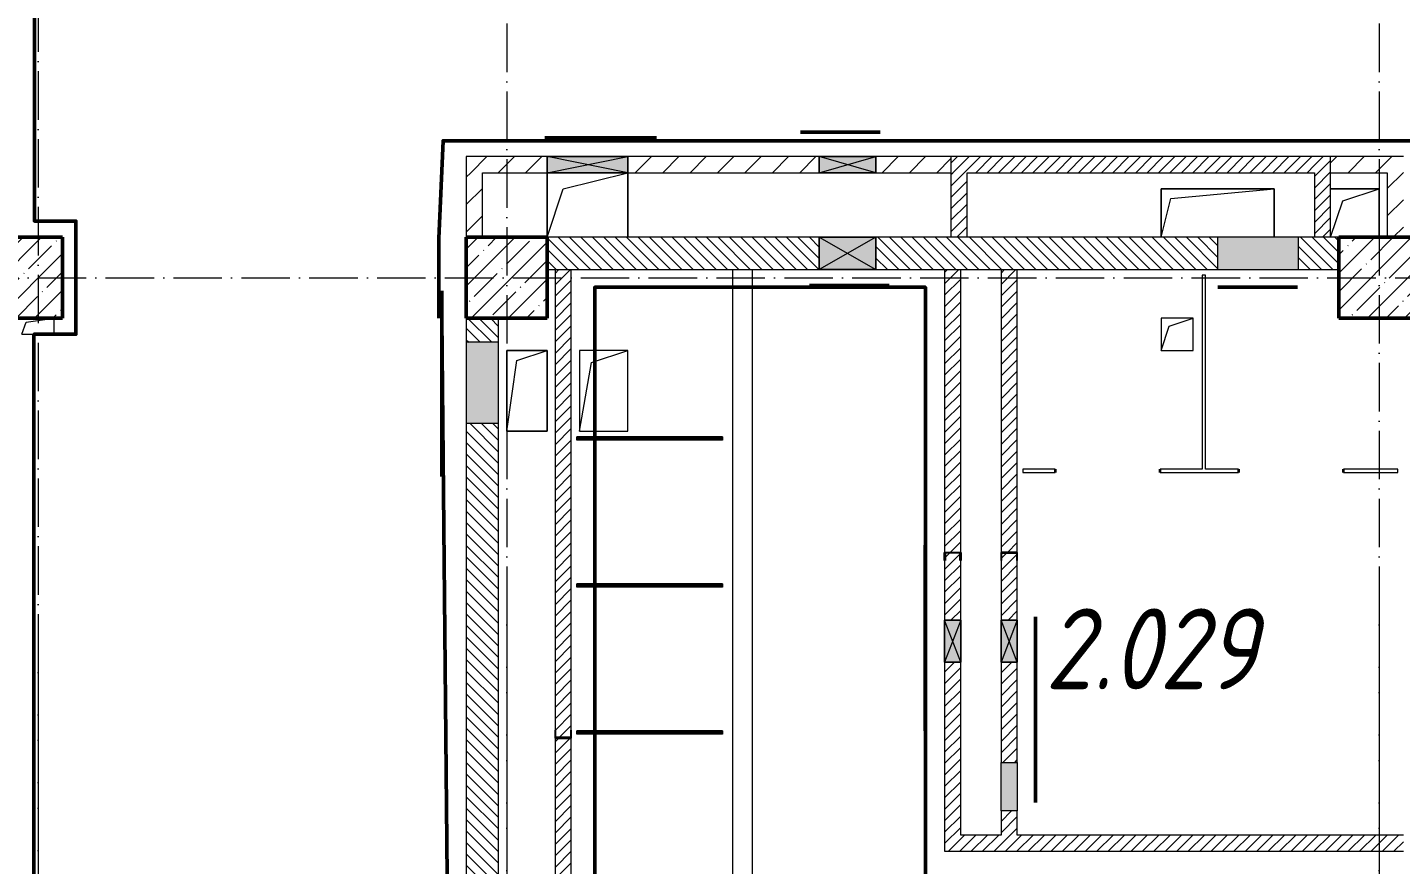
# Model space of a CAD drawing. Header units: millimetres. Extents: x -213536 to 1564669, y -45299 to 942238.
# Drawn here: x 619066 to 627565, y 619843 to 625024 of the extents above; entities that cross this region are included whole.
import ezdxf

# ---------------------------------------------------------------- set-up
doc = ezdxf.new("R2010")
doc.units = ezdxf.units.MM
doc.linetypes.add('50_200_ШТРИХ_1Т_ш5_п1_п1_', pattern=[700, 500, -100, 0, -100])
for name, color, linetype, lineweight in [('3.1) ЖБ окна 1.2 м', 102, 'Continuous', 30), ('8.1)', 2, 'Continuous', 50), ('8.2)', 3, 'Continuous', 50), ('8.3)', 5, 'Continuous', 50), ('8.4)', 6, 'Continuous', 50), ('A-DETL-GENF-OTLN', 7, 'Continuous', 9), ('A-DOOR-OPNG-MCUT', 7, 'Continuous', 35), ('A-FLOR-____-OTLN', 7, 'Continuous', 9), ('A-GENM-____-MCUT', 7, 'Continuous', 25), ('A-GENM-____-OTLN', 7, 'Continuous', 9), ('A-GENM-____-OTLN-1', 7, 'Continuous', 25), ('A-GLAZ-____-OTLN', 7, 'Continuous', 9), ('A-WALL-____-MCUT', 7, 'Continuous', 13), ('A-WALL-____-OTLN', 7, 'Continuous', 9), ('A-WALL-____-PATT-1', 7, 'Continuous', 9), ('A-WALL-FNSH-MCUT-1', 7, 'Continuous', 9), ('S-COLS-____-MCUT', 7, 'Continuous', 50), ('S-COLS-____-OTLN', 7, 'Continuous', 9), ('S-GRID-____-OTLN-1', 7, '50_200_ШТРИХ_1Т_ш5_п1_п1_', 9), ('Марки помещений', 7, 'Continuous', 9)]:
    doc.layers.add(name, color=color, linetype=linetype, lineweight=lineweight)
doc.layers.add('A-DOOR-____-OTLN-1', color=7, linetype='Continuous', lineweight=9, true_color=0xffffff)
doc.styles.add('ISOCPEUR_I_2', font='isocpeui.ttf', dxfattribs={"width": 0.85, "height": 2.3})
pattern_1 = [(135, (544282.637, 571544.04), (-35.35534, -35.35534), [])]
pattern_2 = [(45, (544282.637, 571544.04), (-35.35534, 35.35534), [])]
pattern_3 = [(45, (544282.64, 571544.04), (-84.85281, 84.85281), [])]

# ---------------------------------------------------------------- blocks, each defined once
blk = doc.blocks.new('BSC_Колонна _Прямоугольная - 500х500-V36-АР1_План отверстий 2 этажа в осях 1-64_Ю-ЯЯ')
at = {"layer": 'S-COLS-____-OTLN'}
h = blk.add_hatch(dxfattribs=at)
h.set_pattern_fill('FP_46', color=256, style=0, pattern_type=2)
h.set_pattern_definition([(45, (-83150, -51931.04), (-114.04925, 114.04925), []), (45, (-83035.95, -51931.04), (-114.04925, 114.04925), [201.613, -40.323, 3.353, -36.97])])
h.paths.add_polyline_path([(-250, -250), (250, -250), (250, 250), (-250, 250)], flags=0)
at = {"layer": 'S-COLS-____-MCUT'}
for p, q in [((250, 250), (-250, 250)), ((-250, 250), (-250, -250)), ((250, -250), (250, 250)), ((-250, -250), (250, -250))]:
    blk.add_line(p, q, dxfattribs=at)
blk = doc.blocks.new('BSC_Колонна _Прямоугольная - 500х500-V38-АР1_План отверстий 2 этажа в осях 1-64_Ю-ЯЯ')
at = {"layer": 'S-COLS-____-OTLN'}
h = blk.add_hatch(dxfattribs=at)
h.set_pattern_fill('FP_48', color=256, style=0, pattern_type=2)
h.set_pattern_definition([(315, (-51931.04, 74750), (114.04925, 114.04925), []), (315, (-51931.04, 74635.95), (114.04925, 114.04925), [201.613, -40.323, 3.353, -36.97])])
h.paths.add_polyline_path([(-250, 250), (-250, -250), (250, -250), (250, 250)], flags=0)
at = {"layer": 'S-COLS-____-MCUT'}
for p, q in [((250, 250), (-250, 250)), ((-250, 250), (-250, -250)), ((250, -250), (250, 250)), ((-250, -250), (250, -250))]:
    blk.add_line(p, q, dxfattribs=at)
blk = doc.blocks.new('BSC_Колонна _Прямоугольная - 500х500-25978818-АР1_План отверстий 2 этажа в осях 1-64_Ю-ЯЯ')
at = {"layer": 'S-COLS-____-OTLN'}
h = blk.add_hatch(dxfattribs=at)
h.set_pattern_fill('FP_66', color=256, style=0, pattern_type=2)
h.set_pattern_definition([(45, (-77750, -51931.04), (-114.04925, 114.04925), []), (45, (-77635.95, -51931.04), (-114.04925, 114.04925), [201.613, -40.323, 3.353, -36.97])])
h.paths.add_polyline_path([(-250, -250), (250, -250), (250, 250), (-250, 250)], flags=0)
at = {"layer": 'S-COLS-____-MCUT'}
for p, q in [((250, 250), (-250, 250)), ((-250, 250), (-250, -250)), ((250, -250), (250, 250)), ((-250, -250), (250, -250))]:
    blk.add_line(p, q, dxfattribs=at)
blk = doc.blocks.new('DOR_ДУ_распашная__1Ст_Прямоугольная_ШЕР - Вн_650х2100h_Кабинки С_у-17949503-АР1_План отверстий 2 этажа в осях 1-64_Ю-ЯЯ')
at = {"layer": 'A-DOOR-OPNG-MCUT'}
for p, q in [((-325, 10), (-325, -10)), ((325, -10), (325, 10))]:
    blk.add_line(p, q, dxfattribs=at)
blk = doc.blocks.new('154_Фахверк_СКБ_Швеллер - Тип_100_3960-28336466-АР1_План отверстий 2 этажа в осях 1-64_Ю-ЯЯ')
at = {"layer": 'A-GENM-____-MCUT'}
for p, q in [((175, 50), (125, 50)), ((125, 50), (125, -50)), ((128, 47), (175, 47)), ((128, -47), (128, 47)), ((175, 47), (175, 50)), ((125, -50), (175, -50)), ((175, -47), (128, -47)), ((175, -50), (175, -47))]:
    blk.add_line(p, q, dxfattribs=at)
blk = doc.blocks.new('154_Фахверк_СКБ_Швеллер - Тип_100_3960-28331862-АР1_План отверстий 2 этажа в осях 1-64_Ю-ЯЯ')
at = {"layer": 'A-GENM-____-MCUT'}
for p, q in [((175, 50), (125, 50)), ((125, 50), (125, -50)), ((128, 47), (175, 47)), ((128, -47), (128, 47)), ((175, 47), (175, 50)), ((125, -50), (175, -50)), ((175, -47), (128, -47)), ((175, -50), (175, -47))]:
    blk.add_line(p, q, dxfattribs=at)
blk = doc.blocks.new('154_Фахверк_СКБ_Швеллер - Тип_100_3960-28336563-АР1_План отверстий 2 этажа в осях 1-64_Ю-ЯЯ')
at = {"layer": 'A-GENM-____-MCUT'}
for p, q in [((125, 50), (175, 50)), ((125, -50), (125, 50)), ((128, 47), (128, -47)), ((175, 47), (128, 47)), ((175, 50), (175, 47)), ((175, -50), (125, -50)), ((128, -47), (175, -47)), ((175, -47), (175, -50))]:
    blk.add_line(p, q, dxfattribs=at)
blk = doc.blocks.new('131_Панель боковая - 900х1500-29281255-АР1_План отверстий 2 этажа в осях 1-64_Ю-ЯЯ')
at = {"layer": 'A-GENM-____-MCUT'}
for p, q in [((450, 5), (-450, 5)), ((-450, 5), (-450, -5)), ((450, -5), (450, 5)), ((-450, -5), (450, -5))]:
    blk.add_line(p, q, dxfattribs=at)
at = {"layer": 'A-GENM-____-OTLN'}
for p, q in [((-450, 10), (450, 10)), ((-450, 5), (-450, 10)), ((450, 10), (450, 5)), ((-450, -10), (-450, -5)), ((-450, -10), (450, -10)), ((450, -5), (450, -10))]:
    blk.add_line(p, q, dxfattribs=at)
blk = doc.blocks.new('AR_Отверстие Ниша - Лючок-32404312-АР1_План отверстий 2 этажа в осях 1-64_Ю-ЯЯ')
at = {"layer": 'A-GLAZ-____-OTLN'}
blk.add_hatch(color=256, dxfattribs=at).paths.add_polyline_path([(150, 50), (-150, 50), (-150, -50), (150, -50)], flags=0)
for p, q in [((-150, 50), (150, 50)), ((-150, -50), (-150, 50)), ((150, 50), (150, -50)), ((150, -50), (-150, -50))]:
    blk.add_line(p, q, dxfattribs=at)
blk = doc.blocks.new('AR_Отверстие Ниша - Лючок-32402011-АР1_План отверстий 2 этажа в осях 1-64_Ю-ЯЯ')
at = {"layer": 'A-GLAZ-____-OTLN'}
blk.add_hatch(color=256, dxfattribs=at).paths.add_polyline_path([(250, -100), (250, 100), (-250, 100), (-250, -100)], flags=0)
for p, q in [((250, 100), (-250, 100)), ((-250, 100), (-250, -100)), ((250, -100), (250, 100)), ((-250, -100), (250, -100))]:
    blk.add_line(p, q, dxfattribs=at)
blk = doc.blocks.new('AR_Отверстие Ниша - Лючок-32401948-АР1_План отверстий 2 этажа в осях 1-64_Ю-ЯЯ')
at = {"layer": 'A-GLAZ-____-OTLN'}
blk.add_hatch(color=256, dxfattribs=at).paths.add_polyline_path([(250, -100), (250, 100), (-250, 100), (-250, -100)], flags=0)
for p, q in [((250, 100), (-250, 100)), ((-250, 100), (-250, -100)), ((250, -100), (250, 100)), ((-250, -100), (250, -100))]:
    blk.add_line(p, q, dxfattribs=at)
blk = doc.blocks.new('AR_Отверстие прямоугольное _в плите_ - AR_Отверстие прямоугольное _в плите_-30459207-АР1_План отверстий 2 этажа в осях 1-64_Ю-ЯЯ')
at = {"layer": 'A-GENM-____-OTLN'}
for p, q in [((100, 100), (-100, 100)), ((-100, 100), (-100, -100)), ((-50, 50), (100, 100)), ((100, -100), (100, 100)), ((-100, -100), (-50, 50)), ((-100, -100), (100, -100))]:
    blk.add_line(p, q, dxfattribs=at)
blk = doc.blocks.new('AR_Отверстие прямоугольное _в плите_ - AR_Отверстие прямоугольное _в плите_-30459336-АР1_План отверстий 2 этажа в осях 1-64_Ю-ЯЯ')
at = {"layer": 'A-GENM-____-OTLN'}
for p, q in [((150, 250), (-150, 250)), ((-150, 250), (-150, -250)), ((-150, -250), (-75, 175)), ((-75, 175), (150, 250)), ((150, -250), (150, 250)), ((-150, -250), (150, -250))]:
    blk.add_line(p, q, dxfattribs=at)
blk = doc.blocks.new('AR_Отверстие прямоугольное _в плите_ - AR_Отверстие прямоугольное _в плите_-V158-АР1_План отверстий 2 этажа в осях 1-64_Ю-ЯЯ')
at = {"layer": 'A-GENM-____-OTLN'}
for p, q in [((125, 250), (-125, 250)), ((-125, 250), (-125, -250)), ((-125, -250), (-62.5, 187.5)), ((-62.5, 187.5), (125, 250)), ((125, -250), (125, 250)), ((-125, -250), (125, -250))]:
    blk.add_line(p, q, dxfattribs=at)
blk = doc.blocks.new('AR_Отверстие прямоугольное _в плите_ - AR_Отверстие прямоугольное _в плите_-30459430-АР1_План отверстий 2 этажа в осях 1-64_Ю-ЯЯ')
at = {"layer": 'A-GENM-____-OTLN'}
for p, q in [((350, 150), (-350, 150)), ((-350, 150), (-350, -150)), ((-350, -150), (-290, 90)), ((-290, 90), (350, 150)), ((350, -150), (350, 150))]:
    blk.add_line(p, q, dxfattribs=at)
blk = doc.blocks.new('AR_Отверстие прямоугольное _в плите_ - AR_Отверстие прямоугольное _в плите_-V164-АР1_План отверстий 2 этажа в осях 1-64_Ю-ЯЯ')
at = {"layer": 'A-GENM-____-OTLN'}
for p, q in [((-100, -50), (-75, 25)), ((-75, 25), (100, 50)), ((100, -50), (100, 50)), ((-100, -50), (100, -50))]:
    blk.add_line(p, q, dxfattribs=at)
blk = doc.blocks.new('AR_Отверстие прямоугольное _в плите_ - AR_Отверстие прямоугольное _в плите_-30552814-АР1_План отверстий 2 этажа в осях 1-64_Ю-ЯЯ')
at = {"layer": 'A-GENM-____-OTLN'}
for p, q in [((-250, 200), (-250, -200)), ((-150, 100), (250, 200)), ((250, -200), (250, 200)), ((-250, -200), (-150, 100))]:
    blk.add_line(p, q, dxfattribs=at)
blk = doc.blocks.new('AR_Отверстие прямоугольное _в плите_ - AR_Отверстие прямоугольное _в плите_-30459338-АР1_План отверстий 2 этажа в осях 1-64_Ю-ЯЯ')
at = {"layer": 'A-GENM-____-OTLN'}
for p, q in [((150, 150), (-150, 150)), ((-75, 75), (150, 150)), ((150, -150), (150, 150)), ((-150, -150), (-75, 75))]:
    blk.add_line(p, q, dxfattribs=at)
blk = doc.blocks.new('AR_Отверстие прямоугольное _в стене__БезПР - AR_Отверстие прямоугольное _в стене__БезПР-36788828-АР1_План отверстий 2 этажа в осях 1-64_Ю-ЯЯ')
at = {"layer": 'A-GLAZ-____-OTLN'}
blk.add_hatch(color=256, dxfattribs=at).paths.add_polyline_path([(-250, 50), (-250, -50), (250, -50), (250, 50)], flags=0)
at = {"layer": 'A-DETL-GENF-OTLN'}
for p, q in [((-250, -50), (-250, 50)), ((-250, 50), (250, 50)), ((250, 50), (-250, -50)), ((-250, 50), (250, -50)), ((250, 50), (-250, 50)), ((-250, 50), (-250, -50)), ((250, 50), (250, -50)), ((250, -50), (250, 50)), ((250, -50), (-250, -50)), ((-250, -50), (250, -50))]:
    blk.add_line(p, q, dxfattribs=at)
at = {"layer": 'A-GLAZ-____-OTLN'}
blk.add_line((250, 50), (-250, 50), dxfattribs=at)
blk = doc.blocks.new('AR_Отверстие прямоугольное _в стене__БезПР - AR_Отверстие прямоугольное _в стене__БезПР-36789349-АР1_План отверстий 2 этажа в осях 1-64_Ю-ЯЯ')
at = {"layer": 'A-GLAZ-____-OTLN'}
blk.add_hatch(color=256, dxfattribs=at).paths.add_polyline_path([(130, 50), (-130, 50), (-130, -50), (130, -50)], flags=0)
at = {"layer": 'A-DETL-GENF-OTLN'}
for p, q in [((-130, -50), (-130, 50)), ((-130, 50), (130, 50)), ((130, 50), (-130, -50)), ((-130, 50), (130, -50)), ((130, 50), (-130, 50)), ((-130, 50), (-130, -50)), ((130, 50), (130, -50)), ((130, -50), (130, 50)), ((130, -50), (-130, -50)), ((-130, -50), (130, -50))]:
    blk.add_line(p, q, dxfattribs=at)
at = {"layer": 'A-GLAZ-____-OTLN'}
blk.add_line((130, 50), (-130, 50), dxfattribs=at)
blk = doc.blocks.new('AR_Отверстие прямоугольное _в стене_ - AR_Отверстие прямоугольное _в стене__ОВ-36832991-АР1_План отверстий 2 этажа в осях 1-64_Ю-ЯЯ')
at = {"layer": 'A-GLAZ-____-OTLN'}
blk.add_hatch(color=256, dxfattribs=at).paths.add_polyline_path([(-175, 50), (-175, -50), (175, -50), (175, 50)], flags=0)
at = {"layer": 'A-DETL-GENF-OTLN'}
for p, q in [((-175, -50), (-175, 50)), ((-175, 50), (175, 50)), ((175, 50), (-175, -50)), ((-175, 50), (175, -50)), ((175, 50), (-175, 50)), ((-175, 50), (-175, -50)), ((175, 50), (175, -50)), ((175, -50), (175, 50)), ((175, -50), (-175, -50)), ((-175, -50), (175, -50))]:
    blk.add_line(p, q, dxfattribs=at)
blk = doc.blocks.new('AR_Отверстие прямоугольное _в стене__БезПР - AR_Отверстие прямоугольное _в стене__БезПР-36789443-АР1_План отверстий 2 этажа в осях 1-64_Ю-ЯЯ')
at = {"layer": 'A-GLAZ-____-OTLN'}
blk.add_hatch(color=256, dxfattribs=at).paths.add_polyline_path([(175, -100), (175, 100), (-175, 100), (-175, -100)], flags=0)
at = {"layer": 'A-DETL-GENF-OTLN'}
for p, q in [((-175, -100), (-175, 100)), ((-175, 100), (175, 100)), ((175, 100), (-175, -100)), ((-175, 100), (175, -100)), ((175, 100), (-175, 100)), ((-175, 100), (-175, -100)), ((175, 100), (175, -100)), ((175, -100), (175, 100)), ((175, -100), (-175, -100)), ((-175, -100), (175, -100))]:
    blk.add_line(p, q, dxfattribs=at)
at = {"layer": 'A-GLAZ-____-OTLN'}
blk.add_line((175, 100), (-175, 100), dxfattribs=at)
blk = doc.blocks.new('2этаж')
at = {"layer": 'S-GRID-____-OTLN-1', "color": 251, "ltscale": 0.6, "true_color": 0x636466}
for p, q in [((62158.3, 549908.8), (62158.3, 498997)), ((67558.3, 549908.8), (67558.3, 498997)), ((59258.3, 549613.9), (59258.3, 499306.9)), ((53374.4, 510947), (88482.7, 510947)), ((62158.3, 508896.9), (62158.3, 467585.8)), ((67558.3, 508896.9), (67558.3, 470838.7)), ((59258.3, 508602.1), (59258.3, 470347))]:
    blk.add_line(p, q, dxfattribs=at)

msp = doc.modelspace()

# ---------------------------------------------------------------- hatches: boundary and pattern name
at = {"layer": 'A-WALL-____-PATT-1'}
h = msp.add_hatch(dxfattribs=at)
h.set_pattern_fill('FP_4', color=256, style=0, pattern_type=2)
h.set_pattern_definition(pattern_3)
h.paths.add_polyline_path([(623805, 624125.1), (623967.6, 624125.1), (623967.6, 624225.1), (622782.6, 624225.1), (622782.6, 624125.1)], flags=0)
h.paths.add_polyline_path([(624782.6, 624125.1), (624782.6, 624225.1), (624317.6, 624225.1), (624317.6, 624125.1)], flags=0)
h.paths.add_polyline_path([(622037.5, 624125.1), (622282.6, 624125.1), (622282.6, 624225.1), (621782.6, 624225.1), (621782.6, 624125.1), (621882.6, 624125.1)], flags=0)
h = msp.add_hatch(dxfattribs=at)
h.set_pattern_fill('FP_5', color=256, style=0, pattern_type=2)
h.set_pattern_definition(pattern_2)
h.paths.add_polyline_path([(627032.6, 624125.1), (627032.6, 624225.1), (624782.6, 624225.1), (624782.6, 624125.1), (625572.5, 624125.1)], flags=0)
h = msp.add_hatch(dxfattribs=at)
h.set_pattern_fill('FP_5', color=256, style=0, pattern_type=2)
h.set_pattern_definition(pattern_2)
h.paths.add_polyline_path([(627132.6, 623725.1), (627132.6, 624225.1), (627032.6, 624225.1), (627032.6, 623725.1)], flags=0)
h = msp.add_hatch(dxfattribs=at)
h.set_pattern_fill('FP_4', color=256, style=0, pattern_type=2)
h.set_pattern_definition(pattern_3)
h.paths.add_polyline_path([(627132.6, 624125.1), (627482.6, 624125.1), (627482.6, 624225.1), (627132.6, 624225.1)], flags=0)
h = msp.add_hatch(dxfattribs=at)
h.set_pattern_fill('FP_4', color=256, style=0, pattern_type=2)
h.set_pattern_definition(pattern_3)
h.paths.add_polyline_path([(627582.6, 623725.1), (627582.6, 624225.1), (627482.6, 624225.1), (627482.6, 623725.1)], flags=0)
h = msp.add_hatch(dxfattribs=at)
h.set_pattern_fill('FP_4', color=256, style=0, pattern_type=2)
h.set_pattern_definition(pattern_3)
h.paths.add_polyline_path([(621882.6, 623725.1), (621882.6, 624125.1), (621782.6, 624125.1), (621782.6, 623725.1)], flags=0)
h = msp.add_hatch(dxfattribs=at)
h.set_pattern_fill('FP_5', color=256, style=0, pattern_type=2)
h.set_pattern_definition(pattern_2)
h.paths.add_polyline_path([(624882.6, 623725.1), (624882.6, 624125.1), (624782.6, 624125.1), (624782.6, 623725.1)], flags=0)
h = msp.add_hatch(dxfattribs=at)
h.set_pattern_fill('FP_6', color=256, style=0, pattern_type=2)
h.set_pattern_definition(pattern_1)
h.paths.add_polyline_path([(626432.6, 623525.1), (626432.6, 623725.1), (624317.6, 623725.1), (624317.6, 623525.1), (625572.5, 623525.1)], flags=0)
h.paths.add_polyline_path([(627182.6, 623525.1), (627182.6, 623725.1), (626932.6, 623725.1), (626932.6, 623525.1)], flags=0)
h.paths.add_polyline_path([(623967.6, 623525.1), (623967.6, 623725.1), (622282.6, 623725.1), (622282.6, 623525.1), (623805, 623525.1)], flags=0)
h = msp.add_hatch(dxfattribs=at)
h.set_pattern_fill('FP_5', color=256, style=0, pattern_type=2)
h.set_pattern_definition(pattern_2)
h.paths.add_polyline_path([(622332.6, 617675.1), (622432.6, 617675.1), (622432.6, 620625.1), (622332.6, 620625.1), (622332.6, 619082.2)], flags=0)
h.paths.add_polyline_path([(622335.6, 620628.1), (622429.6, 620628.1), (622429.6, 620675.1), (622432.6, 620675.1), (622432.6, 623525.1), (622332.6, 623525.1), (622332.6, 620675.1), (622335.6, 620675.1)], flags=0)
h = msp.add_hatch(dxfattribs=at)
h.set_pattern_fill('FP_5', color=256, style=0, pattern_type=2)
h.set_pattern_definition(pattern_2)
h.paths.add_polyline_path([(624842.6, 619925.1), (624842.6, 621095.1), (624742.6, 621095.1), (624742.6, 619925.1)], flags=0)
h.paths.add_polyline_path([(624742.6, 621355.1), (624842.6, 621355.1), (624842.6, 621725.1), (624839.6, 621725.1), (624839.6, 621772.1), (624745.6, 621772.1), (624745.6, 621725.1), (624742.6, 621725.1)], flags=0)
h.paths.add_polyline_path([(624792.6, 621775.1), (624842.6, 621775.1), (624842.6, 623525.1), (624742.6, 623525.1), (624742.6, 621775.1), (624745.8, 621775.1)], flags=0)
h = msp.add_hatch(dxfattribs=at)
h.set_pattern_fill('FP_5', color=256, style=0, pattern_type=2)
h.set_pattern_definition(pattern_2)
h.paths.add_polyline_path([(625092.6, 620025.1), (625192.6, 620025.1), (625192.6, 620175.1), (625092.6, 620175.1)], flags=0)
h.paths.add_polyline_path([(625092.6, 620475.1), (625192.6, 620475.1), (625192.6, 621095.1), (625092.6, 621095.1)], flags=0)
h.paths.add_polyline_path([(625192.6, 621355.1), (625192.6, 621725.1), (625189.6, 621725.1), (625189.6, 621772.1), (625095.6, 621772.1), (625095.6, 621725.1), (625092.6, 621725.1), (625092.6, 621355.1), (625189.6, 621355.1)], flags=0)
h.paths.add_polyline_path([(625192.6, 621775.1), (625192.6, 623525.1), (625092.6, 623525.1), (625092.6, 621775.1), (625189.6, 621775.1)], flags=0)
h = msp.add_hatch(dxfattribs=at)
h.set_pattern_fill('FP_6', color=256, style=0, pattern_type=2)
h.set_pattern_definition(pattern_1)
h.paths.add_polyline_path([(621782.6, 618475.1), (621982.6, 618475.1), (621982.6, 622575.1), (621782.6, 622575.1), (621782.6, 619082.2)], flags=0)
h.paths.add_polyline_path([(621782.6, 623075.1), (621982.6, 623075.1), (621982.6, 623225.1), (621782.6, 623225.1)], flags=0)
h = msp.add_hatch(dxfattribs=at)
h.set_pattern_fill('FP_5', color=256, style=0, pattern_type=2)
h.set_pattern_definition(pattern_2)
h.paths.add_polyline_path([(627582.6, 619925.1), (627582.6, 620025.1), (624842.6, 620025.1), (624842.6, 619925.1), (627340, 619925.1)], flags=0)

# ---------------------------------------------------------------- linework, layer by layer
at = {"layer": '8.1)', "lineweight": 50}
for points in [[(622762.3, 624340.5), (622269.3, 624340.5)], [(622959.3, 624340.5), (622466.2, 624340.5)], [(624344, 624376.3), (623850.9, 624376.3)], [(621630.3, 623394.6), (621630.3, 622245.2)], [(624400.8, 623427.5), (623907.8, 623427.5)], [(626927.3, 623417.1), (626434.3, 623417.1)], [(624623.2, 621820.3), (624623.2, 620670.9)], [(625305, 621376.5), (625305, 620227)]]:
    msp.add_lwpolyline(points, dxfattribs=at)
at = {"layer": '8.2)', "lineweight": 50}
for points in [[(619094.3, 615072.1), (619094.3, 617375.1), (619363.3, 617375.1), (619363.3, 618041), (619106.4, 618041), (619106.4, 623125.1), (619366, 623125.1), (619366, 623825.4), (619109.4, 623825.4), (619109.4, 626075.1), (619366.7, 626075.1), (619366.7, 626656.1)], [(621612.7, 623717.6), (621612.7, 623225)]]:
    msp.add_lwpolyline(points, dxfattribs=at)
at = {"layer": '8.3)', "lineweight": 50}
for points in [[(632993.3, 623814.1), (627683.7, 623814.1), (627683.7, 624322.3), (621639, 624322.3), (621612.7, 623717.6)], [(622577.9, 617781), (622577.9, 623415.7), (624624.4, 623415.7), (624624.4, 619750.7), (627476.9, 619750.7), (627476.9, 618069.4)], [(621630.3, 623225), (621680.8, 618040.7)]]:
    msp.add_lwpolyline(points, dxfattribs=at)
at = {"layer": '8.4)', "lineweight": 50}
for points in [[(619094.3, 615072.1), (619094.3, 617375.1), (619363.3, 617375.1), (619363.3, 618041), (619106.4, 618041), (619106.4, 623125.1), (619366, 623125.1), (619366, 623825.4), (619109.4, 623825.4), (619109.4, 626075.1), (619366.7, 626075.1), (619366.7, 626656.1)], [(632993.3, 623814.1), (627683.7, 623814.1), (627683.7, 624322.3), (621639, 624322.3), (621612.7, 623717.6)], [(621612.7, 623717.6), (621612.7, 623225)], [(622577.9, 617781), (622577.9, 623415.7), (624624.4, 623415.7), (624624.4, 619750.7), (627476.9, 619750.7), (627476.9, 618069.4)], [(621630.3, 623225), (621680.8, 618040.7)]]:
    msp.add_lwpolyline(points, dxfattribs=at)
at = {"layer": 'A-FLOR-____-OTLN'}
for p, q in [((622282.6, 623725.1), (622282.6, 624125.1)), ((622782.6, 624125.1), (622782.6, 623725.1)), ((626082.6, 624025.1), (626782.6, 624025.1)), ((626082.6, 623725.1), (626082.6, 624025.1)), ((626782.6, 624025.1), (626782.6, 623725.1)), ((627132.6, 624025.1), (627432.6, 624025.1)), ((627432.6, 624025.1), (627432.6, 623725.1)), ((622032.6, 623025.1), (622282.6, 623025.1)), ((622032.6, 622525.1), (622032.6, 623025.1)), ((622282.6, 623025.1), (622282.6, 622525.1)), ((622282.6, 622525.1), (622032.6, 622525.1))]:
    msp.add_line(p, q, dxfattribs=at)
at = {"layer": 'A-WALL-____-MCUT'}
for p, q in [((623967.6, 623725.1), (622282.6, 623725.1)), ((626432.6, 623725.1), (624317.6, 623725.1)), ((627182.6, 623725.1), (626932.6, 623725.1)), ((622282.6, 623525.1), (623967.6, 623525.1)), ((624317.6, 623525.1), (626432.6, 623525.1)), ((626932.6, 623525.1), (627182.6, 623525.1)), ((621782.6, 623225.1), (621782.6, 623075.1)), ((621982.6, 623075.1), (621982.6, 623225.1)), ((621782.6, 622575.1), (621782.6, 618475.1)), ((621982.6, 618475.1), (621982.6, 622575.1))]:
    msp.add_line(p, q, dxfattribs=at)
at = {"layer": 'A-WALL-____-OTLN'}
for p, q in [((623432.6, 618825.1), (623432.6, 623525.1)), ((623552.6, 623525.1), (623552.6, 618705.1))]:
    msp.add_line(p, q, dxfattribs=at)
at = {"layer": 'A-WALL-FNSH-MCUT-1'}
for p, q in [((621782.6, 624225.1), (621782.6, 623725.1)), ((622282.6, 624225.1), (621782.6, 624225.1)), ((623967.6, 624225.1), (622782.6, 624225.1)), ((627582.6, 624225.1), (624317.6, 624225.1)), ((624782.6, 624225.1), (624782.6, 623725.1)), ((627132.6, 623725.1), (627132.6, 624225.1)), ((621882.6, 623725.1), (621882.6, 624125.1)), ((621882.6, 624125.1), (622282.6, 624125.1)), ((622782.6, 624125.1), (623967.6, 624125.1)), ((624317.6, 624125.1), (624782.6, 624125.1)), ((624882.6, 623725.1), (624882.6, 624125.1)), ((624882.6, 624125.1), (627032.6, 624125.1)), ((627032.6, 624125.1), (627032.6, 623725.1)), ((627132.6, 624125.1), (627482.6, 624125.1)), ((627482.6, 624125.1), (627482.6, 623725.1)), ((622332.6, 623525.1), (622332.6, 620675.1)), ((622432.6, 620675.1), (622432.6, 623525.1)), ((624742.6, 623525.1), (624742.6, 621775.1)), ((624842.6, 621775.1), (624842.6, 623525.1)), ((625092.6, 623525.1), (625092.6, 621775.1)), ((625192.6, 621775.1), (625192.6, 623525.1)), ((626337.6, 623490.1), (626337.6, 622290.1)), ((626357.6, 623490.1), (626337.6, 623490.1)), ((626357.6, 622290.1), (626357.6, 623490.1)), ((625427.6, 622290.1), (625227.6, 622290.1)), ((625227.6, 622290.1), (625227.6, 622270.1)), ((626337.6, 622290.1), (626077.6, 622290.1)), ((626562.6, 622290.1), (626357.6, 622290.1)), ((627547.6, 622290.1), (627212.6, 622290.1)), ((627547.6, 622270.1), (627547.6, 622290.1)), ((625227.6, 622270.1), (625427.6, 622270.1)), ((626077.6, 622270.1), (626562.6, 622270.1)), ((627212.6, 622270.1), (627547.6, 622270.1)), ((624742.6, 621725.1), (624742.6, 621355.1)), ((624842.6, 621355.1), (624842.6, 621725.1)), ((625092.6, 621725.1), (625092.6, 621355.1)), ((625192.6, 621355.1), (625192.6, 621725.1)), ((624742.6, 621095.1), (624742.6, 619925.1)), ((624842.6, 620025.1), (624842.6, 621095.1)), ((625092.6, 621095.1), (625092.6, 620475.1)), ((625192.6, 620475.1), (625192.6, 621095.1)), ((622332.6, 620625.1), (622332.6, 617675.1)), ((622432.6, 617675.1), (622432.6, 620625.1)), ((625092.6, 620175.1), (625092.6, 620025.1)), ((625192.6, 620025.1), (625192.6, 620175.1)), ((625092.6, 620025.1), (624842.6, 620025.1)), ((627582.6, 620025.1), (625192.6, 620025.1)), ((624742.6, 619925.1), (627582.6, 619925.1))]:
    msp.add_line(p, q, dxfattribs=at)

# ---------------------------------------------------------------- block references
at = {"layer": '3.1) ЖБ окна 1.2 м'}
msp.add_blockref('2этаж', (559874.3, 112528.1), dxfattribs=at)
at = {"layer": 'A-DOOR-____-OTLN-1', "rotation": 180}
for p in [(625752.6, 622280.1), (626887.6, 622280.1)]:
    msp.add_blockref('DOR_ДУ_распашная__1Ст_Прямоугольная_ШЕР - Вн_650х2100h_Кабинки С_у-17949503-АР1_План отверстий 2 этажа в осях 1-64_Ю-ЯЯ', p, dxfattribs=at)
at = {"layer": 'A-GENM-____-OTLN'}
for name, p in [('AR_Отверстие прямоугольное _в плите_ - AR_Отверстие прямоугольное _в плите_-30552814-АР1_План отверстий 2 этажа в осях 1-64_Ю-ЯЯ', (622532.6, 623925.1)), ('AR_Отверстие прямоугольное _в плите_ - AR_Отверстие прямоугольное _в плите_-30459430-АР1_План отверстий 2 этажа в осях 1-64_Ю-ЯЯ', (626432.6, 623875.1)), ('AR_Отверстие прямоугольное _в плите_ - AR_Отверстие прямоугольное _в плите_-30459338-АР1_План отверстий 2 этажа в осях 1-64_Ю-ЯЯ', (627282.6, 623875.1)), ('AR_Отверстие прямоугольное _в плите_ - AR_Отверстие прямоугольное _в плите_-V164-АР1_План отверстий 2 этажа в осях 1-64_Ю-ЯЯ', (619132.6, 623175.1)), ('AR_Отверстие прямоугольное _в плите_ - AR_Отверстие прямоугольное _в плите_-30459207-АР1_План отверстий 2 этажа в осях 1-64_Ю-ЯЯ', (626182.6, 623125.1)), ('AR_Отверстие прямоугольное _в плите_ - AR_Отверстие прямоугольное _в плите_-V158-АР1_План отверстий 2 этажа в осях 1-64_Ю-ЯЯ', (622157.6, 622775.1)), ('AR_Отверстие прямоугольное _в плите_ - AR_Отверстие прямоугольное _в плите_-30459336-АР1_План отверстий 2 этажа в осях 1-64_Ю-ЯЯ', (622632.6, 622775.1))]:
    msp.add_blockref(name, p, dxfattribs=at)
at = {"layer": 'A-GENM-____-OTLN', "rotation": 180}
for p in [(622917.6, 622480.1), (622917.6, 621570.1), (622917.6, 620660.1)]:
    msp.add_blockref('131_Панель боковая - 900х1500-29281255-АР1_План отверстий 2 этажа в осях 1-64_Ю-ЯЯ', p, dxfattribs=at)
at = {"layer": 'A-GENM-____-OTLN-1'}
for name, p, rotation in [('154_Фахверк_СКБ_Швеллер - Тип_100_3960-28336563-АР1_План отверстий 2 этажа в осях 1-64_Ю-ЯЯ', (624792.6, 621900.1), 269.9999999999998), ('154_Фахверк_СКБ_Швеллер - Тип_100_3960-28336466-АР1_План отверстий 2 этажа в осях 1-64_Ю-ЯЯ', (625142.6, 621900.1), 269.9999999999998), ('154_Фахверк_СКБ_Швеллер - Тип_100_3960-28331862-АР1_План отверстий 2 этажа в осях 1-64_Ю-ЯЯ', (622382.6, 620500.1), 89.99999999999991)]:
    msp.add_blockref(name, p, dxfattribs=dict(at, rotation=rotation))
at = {"layer": 'A-GLAZ-____-OTLN'}
for name, p, rotation in [('AR_Отверстие прямоугольное _в стене__БезПР - AR_Отверстие прямоугольное _в стене__БезПР-36788828-АР1_План отверстий 2 этажа в осях 1-64_Ю-ЯЯ', (622532.6, 624175.1), 180), ('AR_Отверстие прямоугольное _в стене_ - AR_Отверстие прямоугольное _в стене__ОВ-36832991-АР1_План отверстий 2 этажа в осях 1-64_Ю-ЯЯ', (624142.6, 624175.1), 180), ('AR_Отверстие Ниша - Лючок-32402011-АР1_План отверстий 2 этажа в осях 1-64_Ю-ЯЯ', (621882.6, 622825.1), 269.9999999999999), ('AR_Отверстие прямоугольное _в стене__БезПР - AR_Отверстие прямоугольное _в стене__БезПР-36789349-АР1_План отверстий 2 этажа в осях 1-64_Ю-ЯЯ', (624792.6, 621225.1), 269.9999999999998), ('AR_Отверстие прямоугольное _в стене__БезПР - AR_Отверстие прямоугольное _в стене__БезПР-36789349-АР1_План отверстий 2 этажа в осях 1-64_Ю-ЯЯ', (625142.6, 621225.1), 269.9999999999998), ('AR_Отверстие Ниша - Лючок-32404312-АР1_План отверстий 2 этажа в осях 1-64_Ю-ЯЯ', (625142.6, 620325.1), 269.9999999999998)]:
    msp.add_blockref(name, p, dxfattribs=dict(at, rotation=rotation))
for name, p in [('AR_Отверстие прямоугольное _в стене__БезПР - AR_Отверстие прямоугольное _в стене__БезПР-36789443-АР1_План отверстий 2 этажа в осях 1-64_Ю-ЯЯ', (624142.6, 623625.1)), ('AR_Отверстие Ниша - Лючок-32401948-АР1_План отверстий 2 этажа в осях 1-64_Ю-ЯЯ', (626682.6, 623625.1))]:
    msp.add_blockref(name, p, dxfattribs=at)
at = {"layer": 'S-COLS-____-OTLN', "rotation": 89.9999999999999}
msp.add_blockref('BSC_Колонна _Прямоугольная - 500х500-V38-АР1_План отверстий 2 этажа в осях 1-64_Ю-ЯЯ', (619032.6, 623475.1), dxfattribs=at)
at = {"layer": 'S-COLS-____-OTLN'}
for name, p in [('BSC_Колонна _Прямоугольная - 500х500-25978818-АР1_План отверстий 2 этажа в осях 1-64_Ю-ЯЯ', (622032.6, 623475.1)), ('BSC_Колонна _Прямоугольная - 500х500-V36-АР1_План отверстий 2 этажа в осях 1-64_Ю-ЯЯ', (627432.6, 623475.1))]:
    msp.add_blockref(name, p, dxfattribs=at)

# ---------------------------------------------------------------- texts
at = {"layer": 'Марки помещений', "insert": (625365.2, 621427.7), "char_height": 500, "width": 785.654, "attachment_point": 1, "style": 'ISOCPEUR_I_2'}
msp.add_mtext('2.029', dxfattribs=at)

doc.saveas('drawing.dxf')
